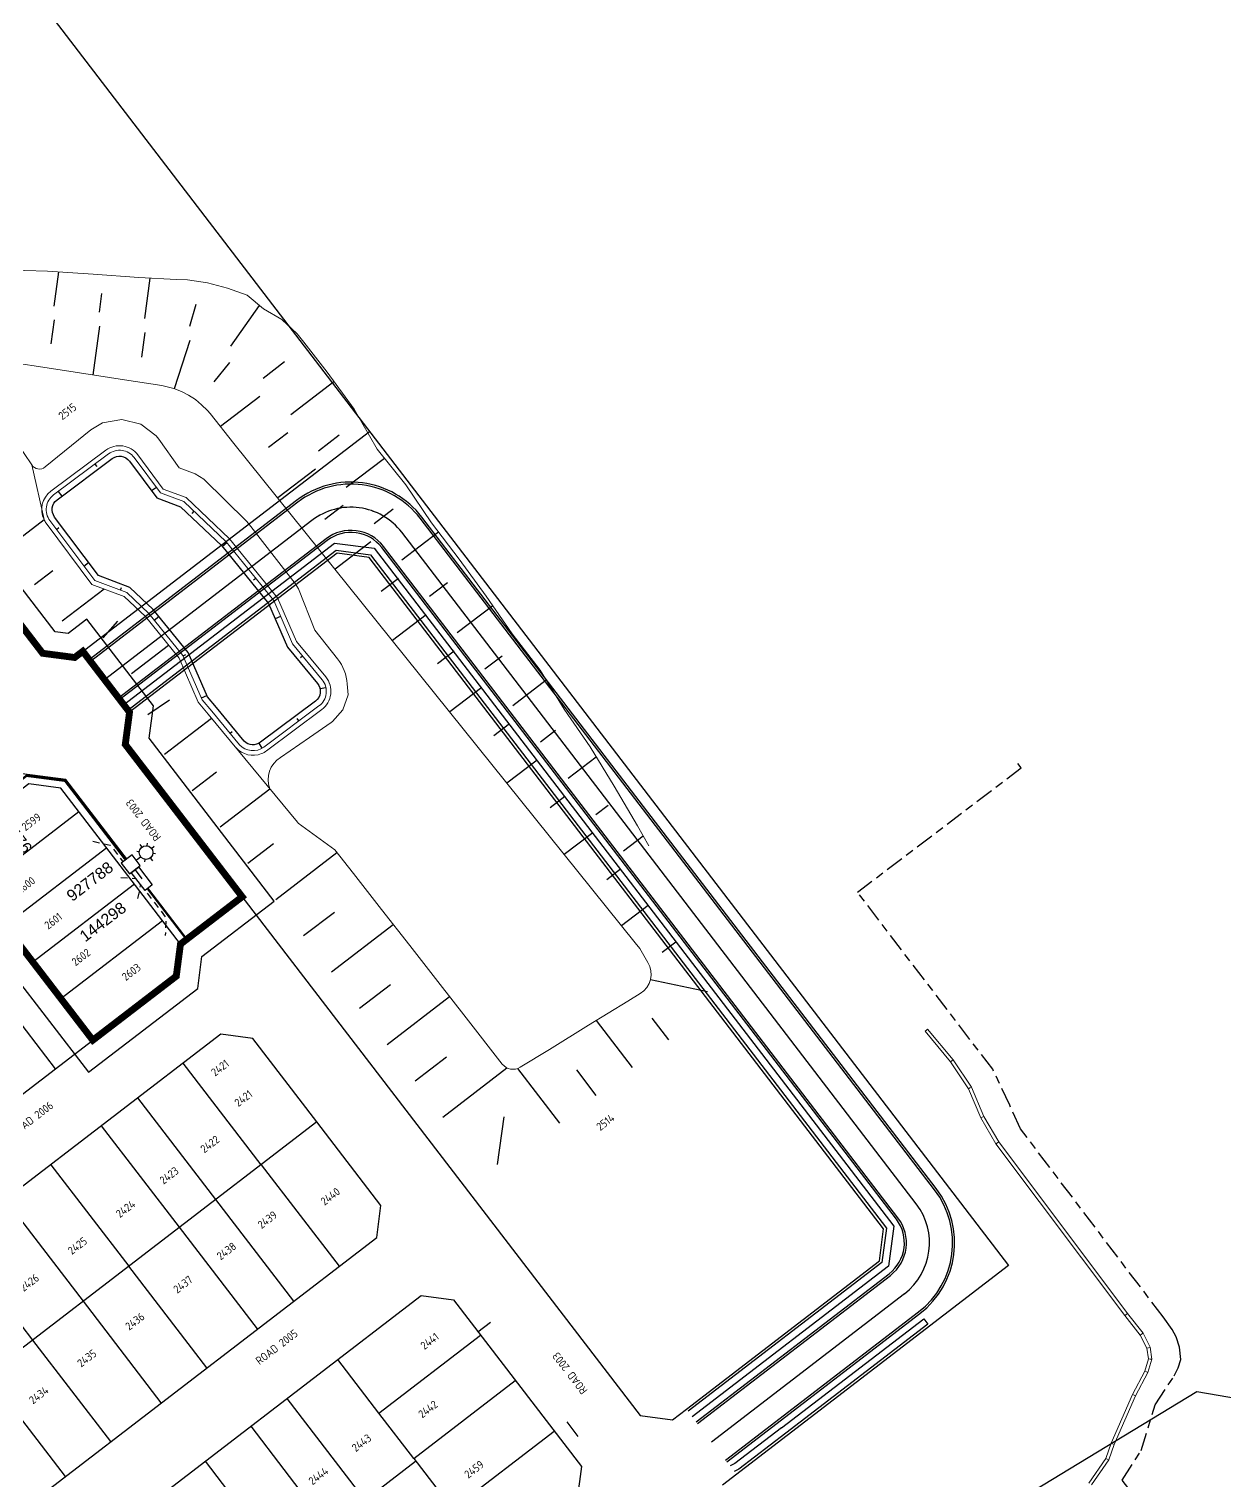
# Model space of a CAD drawing. Extents: x 296374 to 298792, y 6267790 to 6270844.
# Drawn here: x 298209.6 to 298471, y 6269929.7 to 6270247.2 of the extents above; entities that cross this region are included whole.
import ezdxf
from ezdxf.enums import TextEntityAlignment as Align

# ---------------------------------------------------------------- set-up
doc = ezdxf.new("R2010")
doc.units = 0
for name, pattern in [('Cable Exist UG', [8.2, 4, -1.2, 1.8, -1.2]), ('Dash', [5, 3, -2]), ('DASHDOT', [7, 5, -2]), ('DASHED', [0.75, 0.5, -0.25]), ('IE Trench LV', [6.5, 5, -1.5]), ('Trench-Service', [1.5, 1, -0.5])]:
    doc.linetypes.add(name, pattern=pattern)
doc.layers.get('0').update_dxf_attribs({"color": 6})
for name, color, linetype in [('_User Miscellaneous7', 7, 'Continuous'), ('_User_Boundary_Stage25', 252, 'DASHDOT'), ('_User_xref', 6, 'Continuous'), ('Equip_SP_SL_NEW', 2, 'Continuous'), ('Mains_LV_NEW_T84', 2, 'Continuous'), ('Mains_SL_NEW_R6', 2, 'Continuous'), ('Notes', 7, 'Continuous'), ('Services_SP_NEW_UG', 7, 'Trench-Service'), ('SupportsUG_SP_LV_NEW', 2, 'Continuous'), ('SupportsUG_SP_LV_SL_NEW', 2, 'Continuous'), ('Trench_SP_NEW', 2, 'IE Trench LV'), ('UG_Details_SP_MISC', 7, 'Continuous'), ('X-Masterplan_LotLayout_P2$0$D-LO-Stage 24', 251, 'Continuous'), ('X-Masterplan_LotLayout_P2$0$D-LO-Stage 25', 251, 'Continuous'), ('X-Masterplan_LotLayout_P2$0$D-RD-Future_BDY', 251, 'Continuous'), ('X-Masterplan_LotLayout_P2$0$D-RD-Future_CL', 251, 'Dash'), ('X-Masterplan_LotLayout_P2$0$D-RD-Stage24_BDY', 252, 'Continuous'), ('X-Masterplan_LotLayout_P2$0$D-RD-Stage25_BDY', 251, 'Continuous'), ('XR-600340-P4-CI-DESIGN (06032016)$0$CI-EWRK-BATT-BOTT', 251, 'Continuous'), ('XR-600340-P4-CI-DESIGN (06032016)$0$CI-EWRK-BATT-TICK', 251, 'Continuous'), ('XR-600340-P4-CI-DESIGN (06032016)$0$CI-ROAD-MD5-FUTR', 251, 'Continuous'), ('XR-600340-P4-CI-DESIGN (06032016)$0$CI-STRM-BASN-DETN', 251, 'Continuous'), ('XR-600340-P4-CI-DESIGN (06032016)$0$GN-ANNO-LOT-No.', 251, 'Continuous')]:
    doc.layers.add(name, color=color, linetype=linetype)
doc.layers.add('Viewports', color=6, linetype='Continuous', plot=False)
doc.styles.add('CDD_AN-ISOCP', font='isocp.shx')
doc.styles.add('POLE_LABEL', font='arial.ttf')
doc.styles.add('SL_LABEL', font='arial.ttf')
doc.styles.get("Standard").update_dxf_attribs({"font": 'arial.ttf'})
doc.styles.add('XR-600340-P4-CI-DESIGN (06032016)$0$CDD_AN-ISOCP', font='isocp.shx')
doc.linetypes.add('Cable 4', pattern='A,5.25,-0.1,["o",Standard,S=2,R=0,X=1.2,Y=-0.7],-4', length=9.35)
doc.linetypes.add('Cable New UG', pattern='A,7,-0.25,["x",Standard,S=2,R=0,X=0.2,Y=-0.8],-2.1', length=9.35)

# ---------------------------------------------------------------- blocks, each defined once
blk = doc.blocks.new('XR-600340-P4-CI-DESIGN (06032016)')
at = {"flags": 128}
blk.add_lwpolyline([(298307.71, 6269962.32), (298310.49, 6269964.46)], dxfattribs=at)
at = {"layer": 'Defpoints', "flags": 128}
blk.add_lwpolyline([(298329.66, 6269939.46), (298327.23, 6269942.64)], dxfattribs=at)
at = {"layer": 'XR-600340-P4-CI-DESIGN (06032016)$0$CI-EWRK-BATT-BOTT', "lineweight": 0, "flags": 128}
for points in [[(298345.11, 6270068.6), (298342.62, 6270072.99), (298337.52, 6270081.67), (298332.24, 6270090.22), (298326.58, 6270098.49), (298321.28, 6270107.02), (298315.22, 6270114.97), (298309.52, 6270123.2), (298303.58, 6270131.25), (298297.56, 6270139.23), (298291.92, 6270147.51), (298285.68, 6270155.33), (298280.68, 6270164.09), (298274.73, 6270172.13), (298269.63, 6270178.74), (298268.21, 6270180.55), (298264.81, 6270183.71), (298260.79, 6270186.04), (298257.27, 6270188.97), (298252.96, 6270190.54), (298248.59, 6270191.71), (298244.17, 6270192.33), (298241.78, 6270192.45), (298233.56, 6270192.86), (298223.56, 6270193.59), (298213.56, 6270194.28), (298203.5, 6270194.55)], [(298196.77, 6270171.85), (298197.31, 6270171.04), (298202.89, 6270162.71), (298208.46, 6270154.39), (298210.14, 6270151.87)], [(298210.14, 6270151.87), (298212.83, 6270139.91)], [(298268.38, 6270073.58), (298276.4, 6270067.73)]]:
    blk.add_lwpolyline(points, dxfattribs=at)
for points in [[(298276.4, 6270067.73), (298280.47, 6270062.52), (298286.63, 6270054.64), (298292.79, 6270046.76), (298298.95, 6270038.89), (298305.11, 6270031.01), (298313.03, 6270020.88, 0.38173), (298316.97, 6270020.17), (298323.34, 6270024.09), (298331.9, 6270029.35), (298340.46, 6270034.62), (298343.2, 6270036.3, 0.409211), (298344.88, 6270043.11), (298343.1, 6270046.11), (298342.06, 6270047.41), (298335.79, 6270055.21), (298329.53, 6270063.01), (298323.27, 6270070.81), (298317, 6270078.6), (298310.74, 6270086.4), (298304.47, 6270094.2), (298298.21, 6270102), (298291.94, 6270109.8), (298285.68, 6270117.6), (298279.42, 6270125.4), (298273.15, 6270133.2), (298266.89, 6270140.99), (298260.62, 6270148.79), (298254.36, 6270156.59), (298249.13, 6270163.11), (298248.56, 6270163.78), (298247.3, 6270165.04), (298245.93, 6270166.16), (298244.44, 6270167.13), (298242.86, 6270167.94), (298241.21, 6270168.58), (298239.5, 6270169.04), (298238.56, 6270169.21), (298230.45, 6270170.46), (298220.56, 6270171.98), (298210.68, 6270173.51), (298200.79, 6270175.03)], [(298268.38, 6270073.58, -0.010948), (298268.24, 6270073.75), (298248.75, 6270097.39), (298246.57, 6270099.98), (298242.36, 6270109.66), (298234.99, 6270118.72), (298230.38, 6270123.11), (298223.28, 6270125.76), (298213.31, 6270139.12, -0.046562), (298212.83, 6270139.91)]]:
    blk.add_lwpolyline(points, format="xyb", dxfattribs=at)
at = {"layer": 'XR-600340-P4-CI-DESIGN (06032016)$0$CI-EWRK-BATT-TICK'}
for p, q in [((298215.03, 6270186.62), (298216.07, 6270194.11)), ((298234.84, 6270183.87), (298236.07, 6270192.73)), ((298224.93, 6270185.25), (298225.5, 6270189.33)), ((298244.69, 6270182.19), (298246.08, 6270187.03)), ((298253.66, 6270177.88), (298259.93, 6270186.76)), ((298215.06, 6270183.59), (298214.33, 6270178.32)), ((298224.96, 6270182.21), (298223.48, 6270171.53)), ((298234.87, 6270180.84), (298234.12, 6270175.42)), ((298244.69, 6270179.05), (298241.28, 6270168.55)), ((298253.42, 6270174.3), (298249.93, 6270170.02)), ((298260.74, 6270170.88), (298265.45, 6270174.47)), ((298266.8, 6270162.93), (298276.22, 6270170.11)), ((298260.04, 6270166.84), (298251.41, 6270160.26)), ((298266.11, 6270158.89), (298261.89, 6270155.68)), ((298272.86, 6270154.98), (298277.4, 6270158.43)), ((298278.93, 6270147.02), (298287.25, 6270153.37)), ((298272.17, 6270150.94), (298263.94, 6270144.66)), ((298278.23, 6270142.99), (298274.22, 6270139.93)), ((298284.99, 6270139.07), (298289.16, 6270142.25)), ((298204.64, 6270133.63), (298212.83, 6270139.91)), ((298291.05, 6270131.12), (298299.07, 6270137.23)), ((298284.3, 6270135.03), (298276.47, 6270129.07)), ((298210.73, 6270125.7), (298214.73, 6270128.77)), ((298216.81, 6270117.76), (298225.95, 6270124.77)), ((298290.36, 6270127.08), (298286.55, 6270124.17)), ((298297.12, 6270123.17), (298301.09, 6270126.2)), ((298296.42, 6270119.13), (298289, 6270113.47)), ((298303.18, 6270115.22), (298310.95, 6270121.14)), ((298225.76, 6270114.08), (298229, 6270117.71)), ((298231.96, 6270106.24), (298240.07, 6270112.47)), ((298302.49, 6270111.18), (298298.88, 6270108.42)), ((298309.25, 6270107.27), (298312.99, 6270110.12)), ((298308.55, 6270103.23), (298301.53, 6270097.87)), ((298315.31, 6270099.31), (298322.61, 6270104.88)), ((298235.55, 6270097.31), (298240.25, 6270100.5)), ((298239.17, 6270088.63), (298249.46, 6270096.52)), ((298314.62, 6270095.28), (298311.2, 6270092.67)), ((298321.37, 6270091.36), (298324.69, 6270093.89)), ((298320.68, 6270087.32), (298314.06, 6270082.27)), ((298327.44, 6270083.41), (298333.56, 6270088.08)), ((298245.25, 6270080.69), (298250.54, 6270084.75)), ((298251.34, 6270072.76), (298262.19, 6270081.08)), ((298326.74, 6270079.37), (298323.53, 6270076.92)), ((298333.5, 6270075.46), (298336.15, 6270077.48)), ((298332.81, 6270071.42), (298326.58, 6270066.67)), ((298339.56, 6270067.51), (298343.87, 6270070.79)), ((298257.43, 6270064.83), (298263, 6270069.1)), ((298263.52, 6270056.89), (298276.86, 6270067.13)), ((298338.87, 6270063.47), (298335.86, 6270061.17)), ((298344.93, 6270055.52), (298339.11, 6270051.08)), ((298269.6, 6270048.96), (298276.31, 6270054.11)), ((298275.69, 6270041.02), (298289.18, 6270051.38)), ((298351, 6270047.56), (298347.98, 6270045.26)), ((298281.78, 6270033.09), (298288.56, 6270038.29)), ((298287.87, 6270025.16), (298301.5, 6270035.62)), ((298341.51, 6270020.11), (298333.61, 6270030.41)), ((298349.44, 6270026.2), (298345.81, 6270030.94)), ((298293.95, 6270017.22), (298300.81, 6270022.48)), ((298300.04, 6270009.29), (298314.05, 6270020.04)), ((298325.64, 6270007.94), (298316.45, 6270019.92)), ((298333.58, 6270014.03), (298329.31, 6270019.58)), ((298312.02, 6269998.91), (298313.44, 6270009.34))]:
    blk.add_line(p, q, dxfattribs=at)
at = {"layer": 'XR-600340-P4-CI-DESIGN (06032016)$0$CI-EWRK-BATT-TICK', "flags": 128}
blk.add_lwpolyline([(298345.43, 6270039.36), (298357.88, 6270036.73)], dxfattribs=at)
at = {"layer": 'XR-600340-P4-CI-DESIGN (06032016)$0$CI-ROAD-MD5-FUTR'}
for p, q in [((298271.42, 6270139.74), (298226.04, 6270104.92)), ((298403.56, 6269990.29), (298291.05, 6270137.14)), ((298358.78, 6269938.3), (298400.97, 6269970.67))]:
    blk.add_line(p, q, dxfattribs=at)
at = {"layer": 'XR-600340-P4-CI-DESIGN (06032016)$0$CI-ROAD-MD5-FUTR', "flags": 128}
for points in [[(298295.42, 6270140.49), (298295.42, 6270140.49, 0.414419), (298268.07, 6270144.1), (298222.69, 6270109.28)], [(298295.06, 6270140.21, 0.414419), (298268.34, 6270143.74), (298222.96, 6270108.93)], [(298362.13, 6269933.93), (298404.32, 6269966.3, 0.414008), (298407.93, 6269993.63), (298295.42, 6270140.49)], [(298355.71, 6269942.31), (298397.9, 6269974.67, 0.414008), (298399.55, 6269987.22), (298287.04, 6270134.07, 0.414419), (298274.49, 6270135.73), (298229.11, 6270100.91)], [(298355.44, 6269942.66), (298397.62, 6269975.03, 0.414008), (298399.2, 6269986.94), (298286.69, 6270133.8, 0.414419), (298274.76, 6270135.37), (298229.38, 6270100.56)], [(298361.86, 6269934.29), (298404.05, 6269966.66, 0.414008), (298407.57, 6269993.36), (298295.06, 6270140.21)]]:
    blk.add_lwpolyline(points, format="xyb", dxfattribs=at)
for points in [[(298230.24, 6270099.45), (298276.31, 6270134.79), (298285.04, 6270133.64), (298398.61, 6269985.4), (298397.46, 6269976.67), (298354.58, 6269943.77)], [(298231.15, 6270098.25), (298276.73, 6270133.23), (298284.23, 6270132.24), (298397.04, 6269984.99), (298396.05, 6269977.48), (298353.67, 6269944.96)], [(298374.09, 6269941.34), (298405.17, 6269965.19), (298406.08, 6269964), (298375, 6269940.15)], [(298374.09, 6269941.34), (298363.86, 6269933.5), (298362.85, 6269933)], [(298375, 6269940.15), (298364.77, 6269932.31)], [(298364.77, 6269932.31), (298363.76, 6269931.81)]]:
    blk.add_lwpolyline(points, dxfattribs=at)
at = {"layer": 'XR-600340-P4-CI-DESIGN (06032016)$0$CI-ROAD-MD5-FUTR'}
for centre, start, end in [((298279.94, 6270128.63), 37.457, 127.4972), ((298392.45, 6269981.77), 307.4972, 37.457)]:
    blk.add_arc(centre, 14, start, end, dxfattribs=at)
at = {"layer": 'XR-600340-P4-CI-DESIGN (06032016)$0$CI-STRM-BASN-DETN'}
for p, q in [((298223.97, 6270152.06), (298224.36, 6270151.54)), ((298237.41, 6270146.95), (298236.37, 6270146.18)), ((298215.95, 6270146.08), (298216.73, 6270145.04)), ((298245.62, 6270141.74), (298245.17, 6270141.27)), ((298215.57, 6270137.77), (298216.09, 6270138.16)), ((298252.83, 6270134.81), (298251.82, 6270133.99)), ((298221.55, 6270129.75), (298222.59, 6270130.53)), ((298229.58, 6270124.48), (298229.81, 6270125.08)), ((298259.14, 6270127.06), (298258.64, 6270126.65)), ((298236.95, 6270117.9), (298237.96, 6270118.72)), ((298264.57, 6270118.76), (298263.38, 6270118.24)), ((298243.24, 6270110.13), (298243.84, 6270110.39)), ((298269.38, 6270110.09), (298268.88, 6270109.68)), ((298274.48, 6270103.17), (298273.2, 6270102.91)), ((298247.24, 6270100.96), (298248.43, 6270101.48)), ((298268.56, 6270095.89), (298268.17, 6270096.41)), ((298253.5, 6270093.19), (298254, 6270093.61)), ((298260.53, 6270089.93), (298259.88, 6270091.05))]:
    blk.add_line(p, q, dxfattribs=at)
at = {"layer": 'XR-600340-P4-CI-DESIGN (06032016)$0$CI-STRM-BASN-DETN', "lineweight": 0, "flags": 128}
for points in [[(298213.07, 6270151.43), (298223.04, 6270159.52), (298225.64, 6270161.06), (298229.83, 6270161.82), (298233.98, 6270160.81), (298237.37, 6270158.21), (298237.93, 6270157.5), (298242.39, 6270151.24), (298245.88, 6270149.94), (298247.76, 6270148.75), (298257.08, 6270139.59), (298257.52, 6270139.08), (298267.78, 6270125.92), (298268.45, 6270124.75), (298272.05, 6270115.73), (298277.01, 6270109.46, -0.149603), (298279.14, 6270104.01), (298279.32, 6270101.61), (298278.19, 6270098.34), (298275.92, 6270095.79), (298275.63, 6270095.58), (298270.86, 6270092.3), (298264.51, 6270087.93)], [(298255.56, 6270090.7), (298249.52, 6270098.03), (298247.43, 6270100.51), (298243.22, 6270110.18), (298235.72, 6270119.4), (298230.93, 6270123.97), (298223.91, 6270126.6), (298214.11, 6270139.72, -0.414214), (298214.93, 6270145.31), (298226.95, 6270154.29, -0.414214), (298232.54, 6270153.48)], [(298214.33, 6270146.12), (298226.35, 6270155.09, -0.414214), (298233.34, 6270154.07), (298238.92, 6270146.61), (298243.93, 6270144.74), (298253.39, 6270135.72), (298263.91, 6270122.78), (298268.05, 6270113.28), (298274.45, 6270105.52)], [(298210.14, 6270151.87), (298210.14, 6270151.87, 0.441194), (298213.07, 6270151.43)], [(298212.83, 6270139.91, -0.360695), (298214.33, 6270146.12)], [(298274.45, 6270105.52, -0.425582), (298273.55, 6270098.37), (298261.51, 6270089.38, -0.065046), (298260.38, 6270088.75)], [(298273.66, 6270104.9, -0.426414), (298272.95, 6270099.17), (298260.92, 6270090.19, -0.385805), (298255.56, 6270090.7, -0.386608)], [(298260.38, 6270088.75, -0.314549), (298254.81, 6270090.04, -0.314549)], [(298264.51, 6270087.93, 0.354334), (298262.19, 6270081.08)]]:
    blk.add_lwpolyline(points, format="xyb", dxfattribs=at)
at = {"layer": 'XR-600340-P4-CI-DESIGN (06032016)$0$CI-STRM-BASN-DETN', "lineweight": 25, "flags": 128}
for points in [[(298256.62, 6270091.45), (298250.52, 6270098.86), (298248.55, 6270101.2), (298244.34, 6270110.86), (298236.68, 6270120.28), (298231.63, 6270125.1), (298224.72, 6270127.68), (298215.15, 6270140.49, -0.414214), (298215.7, 6270144.27), (298227.72, 6270153.25, -0.414214), (298231.5, 6270152.7)], [(298272.64, 6270104.09, -0.428398), (298272.17, 6270100.21), (298260.14, 6270091.23, -0.36502), (298256.62, 6270091.45, -0.369254)]]:
    blk.add_lwpolyline(points, format="xyb", dxfattribs=at)
at = {"layer": 'XR-600340-P4-CI-DESIGN (06032016)$0$CI-STRM-BASN-DETN', "lineweight": 0, "flags": 128}
blk.add_lwpolyline([(298232.54, 6270153.48), (298238.29, 6270145.78), (298243.39, 6270143.87), (298252.65, 6270135.04), (298263.05, 6270122.25), (298267.19, 6270112.75), (298273.66, 6270104.9)], dxfattribs=at)
at = {"layer": 'XR-600340-P4-CI-DESIGN (06032016)$0$CI-STRM-BASN-DETN', "lineweight": 25, "flags": 128}
blk.add_lwpolyline([(298231.5, 6270152.7), (298237.48, 6270144.69), (298242.69, 6270142.75), (298251.69, 6270134.16), (298261.93, 6270121.57), (298266.07, 6270112.06), (298272.64, 6270104.09)], dxfattribs=at)
at = {"layer": 'Defpoints', "linetype": 'ByBlock', "char_height": 1.75, "attachment_point": 5, "rotation": 37.4542, "style": 'XR-600340-P4-CI-DESIGN (06032016)$0$CDD_AN-ISOCP'}
for s, insert in [('2515', (298217.96, 6270163.58)), ('2514', (298335.59, 6270008.16))]:
    blk.add_mtext(s, dxfattribs=dict(at, insert=insert))
at = {"layer": 'XR-600340-P4-CI-DESIGN (06032016)$0$GN-ANNO-LOT-No.', "linetype": 'ByBlock', "char_height": 1.75, "attachment_point": 5, "rotation": 37.4542, "style": 'XR-600340-P4-CI-DESIGN (06032016)$0$CDD_AN-ISOCP'}
for s, insert in [('2599', (298210.06, 6270073.82)), ('2600', (298208.85, 6270059.98)), ('2601', (298214.84, 6270052.17)), ('2602', (298220.93, 6270044.24)), ('2603', (298231.93, 6270041)), ('2421', (298251.32, 6270020.04)), ('2421', (298256.43, 6270013.38)), ('2422', (298249.11, 6270003.36)), ('2423', (298240.19, 6269996.51)), ('2440', (298275.44, 6269991.93)), ('2424', (298230.67, 6269989.21)), ('2439', (298261.67, 6269986.83)), ('2425', (298220.16, 6269981.14)), ('2438', (298252.74, 6269979.98)), ('2426', (298209.64, 6269973.08)), ('2437', (298243.22, 6269972.68)), ('2436', (298232.71, 6269964.61)), ('2441', (298297.16, 6269960.3)), ('2435', (298222.2, 6269956.55)), ('2434', (298211.69, 6269948.48)), ('2442', (298296.78, 6269945.4)), ('2443', (298282.27, 6269938.05)), ('2459', (298306.87, 6269932.25)), ('2444', (298272.83, 6269930.81))]:
    blk.add_mtext(s, dxfattribs=dict(at, insert=insert))
blk = doc.blocks.new('X-Masterplan_LotLayout_P2')
at = {"layer": 'X-Masterplan_LotLayout_P2$0$D-LO-Stage 24'}
for p, q in [((298206.46, 6270048.3), (298223.5, 6270026.09)), ((298215.36, 6270019.84), (298198.31, 6270042.05)), ((298260.31, 6269998.87), (298243.27, 6270021.09)), ((298250.39, 6269991.26), (298233.35, 6270013.48)), ((298272.5, 6270008.22), (298170.34, 6269929.84)), ((298242.46, 6269985.17), (298225.41, 6270007.39)), ((298214.31, 6269998.87), (298231.35, 6269976.65)), ((298260.31, 6269998.87), (298277.35, 6269976.66)), ((298221.43, 6269969.04), (298204.39, 6269991.26)), ((298267.44, 6269969.05), (298250.39, 6269991.26)), ((298259.5, 6269962.96), (298242.46, 6269985.17)), ((298193.28, 6269982.74), (298210.33, 6269960.52)), ((298248.4, 6269954.44), (298231.35, 6269976.65)), ((298238.48, 6269946.83), (298221.43, 6269969.04)), ((298210.33, 6269960.52), (298227.37, 6269938.31)), ((298286.05, 6269944.57), (298308.26, 6269961.61)), ((298286.05, 6269944.57), (298277.07, 6269956.27)), ((298200.41, 6269952.91), (298217.45, 6269930.7)), ((298293.66, 6269934.65), (298315.87, 6269951.69)), ((298265.96, 6269947.75), (298283, 6269925.53)), ((298293.66, 6269934.65), (298286.05, 6269944.57)), ((298258.02, 6269941.66), (298275.07, 6269919.44)), ((298302.18, 6269923.54), (298324.39, 6269940.59)), ((298265.15, 6269911.83), (298248.11, 6269934.05)), ((298275.18, 6269919.53), (298294.06, 6269934.02)), ((298293.66, 6269934.65), (298311.16, 6269911.84))]:
    blk.add_line(p, q, dxfattribs=at)
at = {"layer": 'X-Masterplan_LotLayout_P2$0$D-LO-Stage 25'}
for p, q in [((298198.24, 6270059.01), (298220.45, 6270076.06)), ((298226.54, 6270068.12), (298204.33, 6270051.08)), ((298232.63, 6270060.19), (298210.41, 6270043.14)), ((298216.5, 6270035.21), (298238.71, 6270052.26))]:
    blk.add_line(p, q, dxfattribs=at)
at = {"layer": 'X-Masterplan_LotLayout_P2$0$D-RD-Future_BDY'}
for p, q in [((298276.9, 6270132.6), (298231.52, 6270097.78)), ((298283.91, 6270131.67), (298276.9, 6270132.6)), ((298396.42, 6269984.82), (298283.91, 6270131.67)), ((298231.52, 6270097.78), (298230.59, 6270090.77)), ((298395.49, 6269977.81), (298396.42, 6269984.82)), ((298353.3, 6269945.44), (298395.49, 6269977.81))]:
    blk.add_line(p, q, dxfattribs=at)
for points in [[(298155.27, 6270327.2), (298423.73, 6269976.79), (298361.17, 6269928.79)], [(298219.54, 6270109.77), (298284.01, 6270159.16)]]:
    blk.add_lwpolyline(points, dxfattribs=at)
at = {"layer": 'X-Masterplan_LotLayout_P2$0$D-RD-Future_CL'}
blk.add_arc((298279.94, 6270128.63), 14, 37.457, 127.4972, dxfattribs=at)
at = {"layer": 'X-Masterplan_LotLayout_P2$0$D-RD-Stage24_BDY'}
for p, q in [((298271.99, 6270036.82), (298343.21, 6269943.99)), ((298343.21, 6269943.99), (298350.22, 6269943.07)), ((298350.22, 6269943.07), (298353.3, 6269945.44))]:
    blk.add_line(p, q, dxfattribs=at)
blk.add_lwpolyline([(298140.51, 6269968.72), (298140.51, 6269968.72), (298147.52, 6269967.79), (298223.5, 6270026.09)], dxfattribs=at)
for points in [[(298170.34, 6269929.84), (298184.34, 6269911.59), (298191.35, 6269910.67), (298285.58, 6269982.96), (298286.5, 6269989.97), (298272.5, 6270008.22), (298258.5, 6270026.47), (298251.49, 6270027.39), (298157.26, 6269955.1), (298156.34, 6269948.09)], [(298201.09, 6269897.98), (298295.32, 6269970.27), (298302.33, 6269969.35), (298330.33, 6269932.85), (298329.4, 6269925.84), (298235.18, 6269853.55), (298228.17, 6269854.47), (298200.17, 6269890.97)]]:
    blk.add_lwpolyline(points, close=True, dxfattribs=at)
at = {"layer": 'X-Masterplan_LotLayout_P2$0$D-RD-Stage25_BDY'}
blk.add_line((298230.6, 6270090.76), (298271.99, 6270036.82), dxfattribs=at)
for points in [[(298170.41, 6270165.59), (298193.47, 6270135.53), (298212.53, 6270110.69), (298219.54, 6270109.77), (298219.54, 6270109.77)], [(298223.53, 6270026.11), (298241.75, 6270040.09), (298242.67, 6270047.1), (298216.5, 6270081.21), (298209.49, 6270082.14), (298115.26, 6270009.84), (298114.34, 6270002.83), (298140.51, 6269968.72)]]:
    blk.add_lwpolyline(points, dxfattribs=at)
blk = doc.blocks.new('*U85')
blk.add_wipeout([(-2.47, 0.99), (2.47, 0.99), (2.47, -0.99), (-2.47, -0.99)])
at = {"lineweight": -3}
blk.add_lwpolyline([(-2.47, 0.99), (2.47, 0.99), (2.47, -0.99), (-2.47, -0.99)], close=True, dxfattribs=at)
for tag, height, flags, p in [('ASSET_NUM', 2.5, 8, (2, 4)), ('STREET_CODE', 0.2, 9, (1.5, 2)), ('OWNED_BY', 0.2, 9, (1.5, 1.8)), ('OPERATED_BY', 0.2, 9, (1.5, 1.6)), ('STATE', 0.2, 9, (1.5, 1.2)), ('SUPPORT_TYPE', 0.2, 9, (1.5, 1)), ('SUBURB', 0.2, 9, (1.5, 0.2)), ('STREETNAME', 0.2, 9, (1.5, 0)), ('MAINTAINED_BY', 0.2, 9, (1.5, 1.4)), ('USAGE', 0.2, 9, (1.5, 0.8)), ('LEGEND', 0.2, 9, (1.5, 0.6)), ('PARENT', 0.2, 9, (1.5, 0.4)), ('Z', 0.2, 1, (1.5, -0.6)), ('LOCATION', 0.2, 9, (1.5, -0.2)), ('NOTES', 0.2, 9, (1.5, -0.4))]:
    blk.add_attdef(tag, text='', height=height, dxfattribs=dict(flags=flags)).set_placement(p, align=Align.MIDDLE_LEFT)
blk = doc.blocks.new('SL_LANTERN_NEW')
blk.add_line((0, 0), (0, 0))
for tag, p, flags in [('Z', (0, 0), 1), ('OPERATED_BY', (0, -9.61), 9)]:
    blk.add_attdef(tag, p, '', height=0.2, dxfattribs=dict(flags=flags))
at = {"style": 'SL_LABEL', "flags": 9}
blk.add_attdef('STREET_CODE', text='', height=0.2, dxfattribs=at).set_placement((0, -0.2), align=Align.MIDDLE_LEFT)
for tag, height, flags, p in [('CONSTRUCTED_VOLTAGE', 0.2, 9, (0, -0.4)), ('CONTROL_TYPE', 0.2, 9, (0, -0.6)), ('OPERATING_VOLTAGE', 0.2, 9, (0, -1.4)), ('ORIENTATION', 0.2, 9, (0, -1.6)), ('OWNED_BY', 0.2, 9, (0, -1.8)), ('STATE', 0.2, 9, (0, -2)), ('CEXIST', 0.2, 9, (0, -2.4)), ('CNEW', 0.2, 9, (0, -2.6)), ('CNUMBER', 0.2, 9, (0, -2.8)), ('CREMOVE', 0.2, 9, (0, -3)), ('CREPLACE', 0.2, 9, (0, -3.2)), ('LANTERN_PURPOSE', 0.2, 9, (0, -0.8)), ('LANTERN_TYPE', 0.2, 9, (0, -1)), ('NO_PHASES', 0.2, 9, (0, -1.2)), ('USAGE', 0.2, 9, (0, -2.2)), ('LNUMBER', 2.5, 8, (1.2, -2.8)), ('LKINGHEIGHT', 0.2, 9, (0, -3.4)), ('LBRACKET', 0.2, 9, (0, -3.6)), ('LBRACKETVOCAB', 0.2, 9, (0, -3.8)), ('LCATEGORY', 0.2, 9, (0, -4)), ('LCHARGE1', 0.2, 9, (0, -4.2)), ('LCHARGE1PERCENT', 0.2, 9, (0, -4.4)), ('LCHARGE2', 0.2, 9, (0, -4.6)), ('LCHARGE2PERCENT', 0.2, 9, (0, -4.8)), ('LCHARGE3', 0.2, 9, (0, -5)), ('LCHARGE3PERCENT', 0.2, 9, (0, -5.2)), ('LEXIST', 0.2, 9, (0, -5.4)), ('LLAMP', 0.2, 9, (0, -5.6)), ('LLAMPVOCAB', 0.2, 9, (0, -5.8)), ('LMAST', 0.2, 9, (0, -6)), ('LMASTVOCAB', 0.2, 9, (0, -6.2)), ('LNEW', 0.2, 9, (0, -6.4)), ('SUBURB', 0.2, 9, (0, -8.6)), ('STREETNAME', 0.2, 9, (0, -8.8)), ('LANTNUMBER', 0.2, 9, (0, -6.6)), ('LOUTREACH', 0.2, 9, (0, -7)), ('LOUTREACHVOCAB', 0.2, 9, (0, -7.2)), ('LRATECODE', 0.2, 9, (0, -7.4)), ('LREMOVE', 0.2, 9, (0, -7.6)), ('LREPLACE', 0.2, 9, (0, -7.8)), ('LTYPE', 0.2, 9, (0, -8)), ('LTYPEVOCAB', 0.2, 9, (0, -8.2)), ('LEGEND', 0.2, 9, (0, -8.4)), ('LOCATION', 0.2, 9, (0, -9)), ('NOTES', 0.2, 9, (0, -9.2)), ('MAINTAINED_BY', 0.2, 9, (0, -9.86))]:
    blk.add_attdef(tag, text='', height=height, dxfattribs=dict(flags=flags)).set_placement(p, align=Align.MIDDLE_LEFT)
blk.add_wipeout([(0, 6.47), (1.46, 5.68), (2.25, 4.22), (1.46, 2.76), (0, 1.86), (-1.46, 2.76), (-2.25, 4.22), (-1.46, 5.68)])
for p, q in [((0, 5.72), (0, 6.47)), ((-2.25, 4.22), (-1.5, 4.22)), ((-1.46, 5.68), (-1.06, 5.28)), ((1.46, 5.68), (1.06, 5.28)), ((1.5, 4.22), (2.25, 4.22)), ((-1.46, 2.76), (-1.06, 3.16)), ((0, 0), (0, 2.72)), ((1.46, 2.76), (1.06, 3.16))]:
    blk.add_line(p, q)
blk.add_circle((0, 4.22), 1.5)
blk.add_attdef('ASSET_NUM', text='', height=2.5, dxfattribs=at).set_placement((2, 2), align=Align.MIDDLE_LEFT)
blk = doc.blocks.new('COLUMN_NEW')
blk.add_wipeout([(-1.485, -1.485), (1.485, -1.485), (1.485, 1.485), (-1.485, 1.485)])
at = {"lineweight": -3}
blk.add_lwpolyline([(-1.485, -1.485), (1.485, -1.485), (1.485, 1.485), (-1.485, 1.485)], close=True, dxfattribs=at)
for tag, height, flags, p in [('ASSET_NUM', 2.5, 8, (2, 2)), ('STREET_CODE', 0.2, 9, (1.5, 0)), ('Z', 0.2, 1, (1.5, -2.8)), ('OWNED_BY', 0.2, 9, (1.5, -0.4)), ('OPERATED_BY', 0.2, 9, (1.5, -0.6)), ('STATE', 0.2, 9, (1.5, -1)), ('SUBURB', 0.2, 9, (1.5, -1.8)), ('STREETNAME', 0.2, 9, (1.5, -2)), ('COLUMN_TYPE', 0.2, 9, (1.5, -0.2)), ('USAGE', 0.2, 9, (1.5, -1.2)), ('MAINTAINED_BY', 0.2, 9, (1.5, -0.8)), ('LEGEND', 0.2, 9, (1.5, -1.4)), ('PARENT', 0.2, 9, (1.5, -1.6)), ('LOCATION', 0.2, 9, (1.5, -2.2)), ('NOTES', 0.2, 9, (1.5, -2.4)), ('LABEL_ALIGNMENT', 0.2, 9, (1.5, -2.6))]:
    blk.add_attdef(tag, text='', height=height, dxfattribs=dict(flags=flags)).set_placement(p, align=Align.MIDDLE_LEFT)
at = {"style": 'POLE_LABEL', "flags": 9}
blk.add_attdef('STRUCTURE_PLANT_NUMBER', text='', height=0.2, dxfattribs=at).set_placement((1.5, 0.242), align=Align.MIDDLE_LEFT)

msp = doc.modelspace()

# ---------------------------------------------------------------- linework, layer by layer
at = {"layer": '_User Miscellaneous7', "linetype": 'Cable Exist UG'}
msp.add_lwpolyline([(298457.5, 6269911.97), (298460.46, 6269914.25), (298448.59, 6269929.92), (298452.71, 6269936.37), (298455.78, 6269946.38), (298459.96, 6269952.68), (298460.79, 6269954.47), (298461.36, 6269956.3), (298461.13, 6269959), (298460.41, 6269961.23), (298459.52, 6269962.83), (298457.5, 6269965.6), (298426.31, 6270006.73), (298423.99, 6270011.91), (298420.26, 6270019.76), (298420.26, 6270019.76), (298390.68, 6270058.45), (298426.49, 6270085.62), (298425.78, 6270086.56)], dxfattribs=at)
at = {"layer": '_User_Boundary_Stage25', "linetype": 'DASHED', "lineweight": -3, "ltscale": 10, "const_width": 1.5, "flags": 128}
msp.add_lwpolyline([(297948.86, 6270032.68), (297942.89, 6269990.2, -0.083685), (297919.19, 6269986.9), (297914.89, 6269992.16), (297914.95, 6269992.58), (297899.11, 6269994.8), (297897.98, 6269986.77), (297845.65, 6269994.12), (297834.52, 6269916, 0.033879), (297832.69, 6269890.5), (297837.81, 6269886.03), (297839.47, 6269870.11), (297838.73, 6269870.04), (297834.37, 6269864.66), (297861.2, 6269606.41), (297889.05, 6269609.32), (297864.2, 6269847.55), (297906.07, 6269851.92, 0.131604), (297994.51, 6269885.77), (298008.97, 6269866.91), (298031.19, 6269883.96), (298030.63, 6269884.69), (298043.46, 6269894.25), (298037.07, 6269902.58), (298059.94, 6269920.13), (298052.33, 6269930.05), (298091.6, 6269960.18), (298101.65, 6269947.09), (298123.86, 6269964.13), (298127.82, 6269958.98), (298140.51, 6269968.72), (298136.56, 6269973.87), (298156.39, 6269989.09), (298146.35, 6270002.18), (298206.46, 6270048.3), (298223.5, 6270026.09), (298241.75, 6270040.09), (298242.67, 6270047.1), (298256.16, 6270057.45), (298230.6, 6270090.76), (298231.53, 6270097.79), (298221.31, 6270111.12), (298219.54, 6270109.77), (298212.53, 6270110.69), (298170.41, 6270165.59), (298158.67, 6270156.58), (298157.74, 6270149.57), (298139.5, 6270135.58), (298122.44, 6270157.78), (298062.36, 6270111.68), (298069.66, 6270102.19), (298079.42, 6270089.48), (298063.52, 6270077.28), (298056.51, 6270078.2), (298043.81, 6270068.46), (298042.89, 6270061.45), (298024.64, 6270047.45), (298007.6, 6270069.67), (297957.76, 6270031.43), (297948.86, 6270032.68)], format="xyb", dxfattribs=at)
at = {"layer": 'Mains_LV_NEW_T84', "linetype": 'Cable New UG', "flags": 128}
msp.add_lwpolyline([(298234.21, 6270061.41), (298217.58, 6270083.09), (298208.07, 6270084.34), (298203.21, 6270090.47), (298204.85, 6270102.96), (298184.81, 6270129.09), (298183.23, 6270127.86), (298186.12, 6270124.08)], dxfattribs=at)
at = {"layer": 'Services_SP_NEW_UG', "linetype": 'Dash', "lineweight": -3, "ltscale": 0.5, "flags": 128}
for points in [[(298223.52, 6270069.59), (298227.33, 6270068.73), (298231.91, 6270062.76), (298234.2, 6270061.4), (298234.93, 6270058.83), (298239.51, 6270052.87), (298239.35, 6270048.96)], [(298229.61, 6270061.66), (298234.2, 6270061.4), (298233.27, 6270056.9)]]:
    msp.add_lwpolyline(points, dxfattribs=at)
at = {"layer": 'Trench_SP_NEW', "linetype": 'IE Trench LV', "lineweight": -3, "const_width": 0.5, "flags": 128}
for points in [[(298233.98, 6270061.22), (298217.42, 6270082.81), (298209.01, 6270083.91), (298113.67, 6270010.76), (298112.56, 6270002.36), (298126.2, 6269984.57)], [(298233.98, 6270061.22), (298244.02, 6270048.13)]]:
    msp.add_lwpolyline(points, dxfattribs=at)
at = {"layer": 'UG_Details_SP_MISC', "lineweight": 0}
for p, q in [((298405.47, 6270028.05), (298405.75, 6270028.28)), ((298411.05, 6270021.34), (298405.47, 6270028.05)), ((298406.03, 6270028.51), (298405.75, 6270028.28)), ((298411.63, 6270021.77), (298406.03, 6270028.51)), ((298411.05, 6270021.34), (298411.34, 6270021.55)), ((298414.95, 6270015.49), (298411.05, 6270021.34)), ((298411.63, 6270021.77), (298411.34, 6270021.55)), ((298415.59, 6270015.83), (298411.63, 6270021.77)), ((298414.95, 6270015.49), (298415.27, 6270015.66)), ((298417.64, 6270009.08), (298414.95, 6270015.49)), ((298415.59, 6270015.83), (298415.27, 6270015.66)), ((298418.29, 6270009.41), (298415.59, 6270015.83)), ((298417.64, 6270009.08), (298417.96, 6270009.24)), ((298420.98, 6270003.46), (298417.64, 6270009.08)), ((298418.29, 6270009.41), (298417.96, 6270009.24)), ((298421.58, 6270003.86), (298418.29, 6270009.41)), ((298421.58, 6270003.86), (298421.28, 6270003.66)), ((298449.73, 6269966.35), (298421.58, 6270003.86)), ((298420.98, 6270003.46), (298421.28, 6270003.66)), ((298449.16, 6269965.91), (298420.98, 6270003.46)), ((298449.16, 6269965.91), (298449.44, 6269966.13)), ((298452.52, 6269961.62), (298449.16, 6269965.91)), ((298449.73, 6269966.35), (298449.44, 6269966.13)), ((298453.13, 6269962.01), (298449.73, 6269966.35)), ((298452.52, 6269961.62), (298452.83, 6269961.82)), ((298453.97, 6269958.73), (298452.52, 6269961.62)), ((298453.13, 6269962.01), (298452.83, 6269961.82)), ((298454.66, 6269958.95), (298453.13, 6269962.01)), ((298453.52, 6269953.72), (298454.32, 6269956.38)), ((298453.97, 6269958.73), (298454.31, 6269958.84)), ((298454.32, 6269956.38), (298453.97, 6269958.73)), ((298454.19, 6269953.45), (298455.05, 6269956.33)), ((298454.66, 6269958.95), (298454.31, 6269958.84)), ((298454.32, 6269956.38), (298454.69, 6269956.35)), ((298455.05, 6269956.33), (298454.66, 6269958.95)), ((298455.05, 6269956.33), (298454.69, 6269956.35)), ((298450.85, 6269948.62), (298453.52, 6269953.72)), ((298451.5, 6269948.3), (298454.19, 6269953.45)), ((298453.52, 6269953.72), (298453.86, 6269953.59)), ((298454.19, 6269953.45), (298453.86, 6269953.59)), ((298446.14, 6269937.98), (298450.85, 6269948.62)), ((298446.81, 6269937.71), (298451.5, 6269948.3)), ((298450.85, 6269948.62), (298451.18, 6269948.46)), ((298451.5, 6269948.3), (298451.18, 6269948.46)), ((298444.97, 6269934.64), (298446.14, 6269937.98)), ((298445.62, 6269934.31), (298446.81, 6269937.71)), ((298446.14, 6269937.98), (298446.47, 6269937.85)), ((298446.81, 6269937.71), (298446.47, 6269937.85)), ((298441.26, 6269929.25), (298444.97, 6269934.64)), ((298441.86, 6269928.84), (298445.62, 6269934.31)), ((298444.97, 6269934.64), (298445.29, 6269934.47)), ((298445.62, 6269934.31), (298445.29, 6269934.47))]:
    msp.add_line(p, q, dxfattribs=at)
at = {"layer": 'Viewports', "lineweight": -3, "flags": 128}
msp.add_lwpolyline([(298173.77, 6269737.97), (298248.22, 6269816.81), (298310.48, 6269855.49), (298464.92, 6269949.25), (298601.92, 6269925.71), (298353.2, 6269752.58), (298234.78, 6269711.71), (298171.8, 6269663.89), (298115.62, 6269735.12), (298006.49, 6269879.83), (298043.84, 6269907.1)], close=True, dxfattribs=at)

# ---------------------------------------------------------------- block references
at = {"layer": '_User_xref', "color": 6}
msp.add_blockref('X-Masterplan_LotLayout_P2', (0, 0), dxfattribs=at)
at = {"layer": '_User_xref', "color": 6, "lineweight": -3}
msp.add_blockref('XR-600340-P4-CI-DESIGN (06032016)', (0, 0), dxfattribs=at)

# ---------------------------------------------------------------- next in the draw order: block references
at = {"layer": 'Equip_SP_SL_NEW', "linetype": 'Cable New UG', "lineweight": -3, "extrusion": (2.46546e-08, -9.36402e-08, 1), "rotation": 307.4972222996464}
msp.add_blockref('SL_LANTERN_NEW', (298231.8, 6270064.55, -0.58), dxfattribs=at)

# ---------------------------------------------------------------- next in the draw order: texts
at = {"layer": 'Notes', "char_height": 1.75, "width": 11.13, "attachment_point": 1, "style": 'CDD_AN-ISOCP', "bg_fill": 3, "box_fill_scale": 1.2, "bg_fill_color": 256, "bg_fill_transparency": 0}
for s, insert, rotation in [('ROAD 2006', (298205.43, 6270006.29), 37.4972), ('ROAD 2005', (298258.89, 6269956.41), 37.4972), ('ROAD 2003', (298330.39, 6269948.46), 127.4972)]:
    msp.add_mtext(s, dxfattribs=dict(at, insert=insert, rotation=rotation))

# ---------------------------------------------------------------- next in the draw order: linework, layer by layer
at = {"layer": 'Viewports', "lineweight": -3, "flags": 128}
msp.add_lwpolyline([(298205.53, 6270041.29), (298222.58, 6270019.08), (298246.43, 6270037.38), (298247.36, 6270044.39), (298263.17, 6270056.52), (298235.83, 6270092.16), (298236.76, 6270099.19), (298222.23, 6270118.13), (298218.14, 6270115), (298215.24, 6270115.38), (298171.33, 6270172.6)], dxfattribs=at)

# ---------------------------------------------------------------- next in the draw order: block references
at = {"layer": 'SupportsUG_SP_LV_NEW', "lineweight": -3, "extrusion": (-2.53646e-09, -1.9461e-09, 1)}
ref = msp.add_blockref('*U85', (298234.2, 6270061.4, -0.01), dxfattribs=dict(at, rotation=307.4972222859158))
ref.add_attrib('ASSET_NUM', '144298', dxfattribs={"layer": '0', "height": 2.5, "rotation": 37.4972}).set_placement((298221.07, 6270048.43, -0.01), align=Align.MIDDLE_LEFT)
at = {"layer": 'SupportsUG_SP_LV_SL_NEW', "lineweight": -3, "extrusion": (3.33327e-08, 1.80621e-08, 1)}
ref = msp.add_blockref('COLUMN_NEW', (298204.93, 6270081.15, 0.12), dxfattribs=dict(at, rotation=37.49722232564122))
ref.add_attrib('ASSET_NUM', '927790', dxfattribs={"layer": '0', "extrusion": (2.54271e-08, 1.53662e-08, 1), "height": 2.5, "rotation": 127.4972}).set_placement((298209.43, 6270067.42, 0.1), align=Align.MIDDLE_LEFT)

# ---------------------------------------------------------------- next in the draw order: texts
at = {"layer": 'Notes', "insert": (298237.13, 6270069.41), "char_height": 1.75, "width": 11.13, "attachment_point": 1, "rotation": 127.4972, "style": 'CDD_AN-ISOCP', "bg_fill": 3, "box_fill_scale": 1.2, "bg_fill_color": 256, "bg_fill_transparency": 0}
msp.add_mtext('ROAD 2003', dxfattribs=at)

# ---------------------------------------------------------------- next in the draw order: linework, layer by layer
at = {"layer": 'Mains_SL_NEW_R6', "linetype": 'Cable 4', "elevation": 0, "flags": 128}
msp.add_lwpolyline([(298231.8, 6270064.55), (298234.2, 6270061.4)], dxfattribs=at)

# ---------------------------------------------------------------- next in the draw order: block references
at = {"layer": 'SupportsUG_SP_LV_SL_NEW', "lineweight": -3, "extrusion": (3.33327e-08, 1.80621e-08, 1)}
ref = msp.add_blockref('COLUMN_NEW', (298231.8, 6270064.55, 0.12), dxfattribs=dict(at, rotation=37.49722232564122))
ref.add_attrib('ASSET_NUM', '927788', dxfattribs={"layer": '0', "extrusion": (2.54271e-08, 1.53662e-08, 1), "height": 2.5, "rotation": 37.4972}).set_placement((298218.23, 6270057.27, 0.1), align=Align.MIDDLE_LEFT)

doc.saveas('drawing.dxf')
